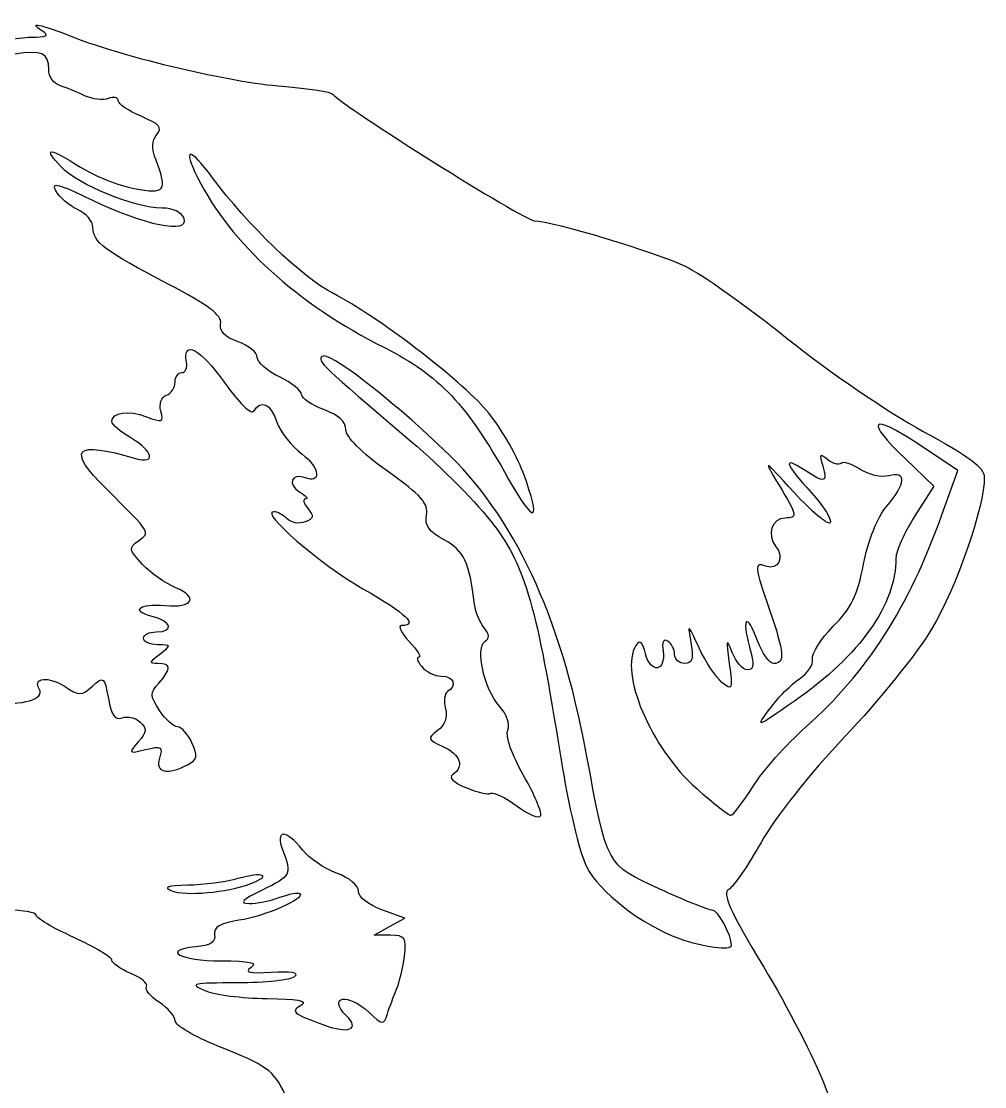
# Model space of a CAD drawing. Extents: x 0 to 100, y -1 to 105.
# Drawn here: x 55.95 to 96.26, y 60.79 to 105.36 of the extents above; entities that cross this region are included whole.
import ezdxf

# ---------------------------------------------------------------- set-up
doc = ezdxf.new("R2010")
doc.units = 0
doc.layers.get('0').update_dxf_attribs({"linetype": 'CONTINUOUS'})

msp = doc.modelspace()

# ---------------------------------------------------------------- linework, layer by layer
at = {"color": 7}
for points in [[(94.468632, 84.71758), (95.134761, 86.572904), (93.443348, 87.695846)], [(92.940693, 87.056481), (94.129447, 85.917449), (93.337568, 84.668783)], [(71.399342, 67.128927), (70.717561, 67.138293), (71.357154, 67.492655), (71.996747, 67.847017), (71.026425, 68.197889)]]:
    msp.add_lwpolyline(points, dxfattribs=at)
for points in [[(76.943064, 86.484859)], [(76.953525, 73.834519)], [(86.551421, 73.338857)], [(65.528735, 69.281675)], [(85.666519, 66.705451)], [(69.556701, 63.756035)]]:
    msp.add_lwpolyline(points, close=True, dxfattribs=at)
for points in [[(56.826936, 104.954966), (56.197577, 105.361689), (56.697597, 105.262809), (58.13471, 104.696351)], [(56.338491, 104.694435), (57.007445, 104.697496), (57.126817, 104.761167), (56.826936, 104.954966)], [(53.960125, 104.256343), (54.781299, 104.495065), (55.851565, 104.692206), (56.338491, 104.694435)], [(58.13471, 104.696351), (60.282251, 103.84987), (64.742372, 102.802923), (66.881102, 102.643265)], [(57.091519, 103.343547), (57.091519, 104.04847), (56.8202, 104.16979), (55.663497, 103.982083)], [(57.55454, 102.673713), (57.299879, 102.755101), (57.091519, 103.056527), (57.091519, 103.343547)], [(58.595025, 102.249985), (58.277419, 102.401646), (57.809201, 102.592324), (57.55454, 102.673713)], [(66.881102, 102.643265), (67.972509, 102.561791), (68.925009, 102.409747), (68.997769, 102.305389)], [(59.587212, 102.133381), (59.359115, 102.045851), (58.91263, 102.098323), (58.595025, 102.249985)], [(60.001936, 102.039797), (60.001936, 102.178797), (59.815309, 102.22091), (59.587212, 102.133381)], [(68.997769, 102.305389), (69.320397, 101.842655), (77.007437, 97.017466), (77.421991, 97.017466)], [(60.960352, 101.386616), (60.433223, 101.606864), (60.001936, 101.900796), (60.001936, 102.039797)], [(61.616124, 100.621498), (61.858504, 100.913548), (61.727919, 101.065906), (60.960352, 101.386616)], [(61.583747, 99.545967), (61.391755, 100.050945), (61.401132, 100.36245), (61.616124, 100.621498)], [(57.618146, 99.26913), (56.829288, 100.108829), (57.086328, 100.104822), (58.430205, 99.256469)], [(63.94809, 98.815625), (62.989981, 100.120059), (62.663827, 100.12649), (63.320914, 98.827991)], [(60.673906, 98.364587), (61.971253, 98.122216), (62.074224, 98.255918), (61.583747, 99.545967)], [(61.835636, 97.546633), (60.705989, 97.546633), (58.321414, 98.520535), (57.618146, 99.26913)], [(58.430205, 99.256469), (59.01518, 98.887192), (60.024843, 98.485844), (60.673906, 98.364587)], [(57.394986, 98.267731), (57.187251, 98.655885), (57.482131, 98.581388), (58.900012, 97.887511)], [(63.320914, 98.827991), (64.727862, 96.047654), (67.467009, 93.56005), (71.174245, 91.695857)], [(69.004312, 93.971443), (67.736522, 94.61388), (65.36649, 96.884523), (63.94809, 98.815625)], [(58.298469, 97.491053), (57.943647, 97.652721), (57.537077, 98.002226), (57.394986, 98.267731)], [(58.900012, 97.887511), (61.033943, 96.843217), (63.013183, 96.446845), (62.756732, 97.115146)], [(58.943602, 96.74281), (58.943602, 96.992675), (58.653294, 97.329384), (58.298469, 97.491053)], [(62.756732, 97.115146), (62.657141, 97.374678), (62.290068, 97.546633), (61.835636, 97.546633)], [(62.086204, 94.371633), (59.428057, 95.758902), (58.943602, 96.124437), (58.943602, 96.74281)], [(77.421991, 97.017466), (78.1455, 97.017466), (82.449969, 95.716791), (83.752161, 95.10469)], [(83.752161, 95.10469), (84.39817, 94.801029), (86.313568, 93.441312), (88.0086, 92.083098)], [(64.287749, 92.708989), (64.347744, 93.063805), (63.801098, 93.476641), (62.086204, 94.371633)], [(75.418937, 89.079667), (74.293071, 90.394985), (70.789427, 93.066857), (69.004312, 93.971443)], [(65.015353, 91.9555), (64.461461, 92.148588), (64.232999, 92.385178), (64.287749, 92.708989)], [(62.857806, 91.103039), (62.685316, 92.069425), (63.442289, 91.665731), (64.440091, 90.259201)], [(65.822769, 91.298762), (65.822769, 91.505161), (65.459433, 91.800693), (65.015353, 91.9555)], [(88.0086, 92.083098), (89.703632, 90.724881), (92.247948, 88.987529), (93.662632, 88.222312)], [(73.619746, 87.455311), (71.22809, 89.714077), (68.77308, 91.589306), (68.5282, 91.344427)], [(71.174245, 91.695857), (73.434202, 90.559429), (74.587079, 89.335562), (76.324912, 86.228028)], [(62.659368, 90.667466), (62.811268, 90.667466), (62.900565, 90.863475), (62.857806, 91.103039)], [(66.748811, 90.48189), (66.239488, 90.72477), (65.822769, 91.092361), (65.822769, 91.298762)], [(68.5282, 91.344427), (68.328924, 91.14515), (68.483499, 90.997942), (72.262143, 87.788408)], [(62.383186, 90.262289), (62.383186, 90.485137), (62.507469, 90.667466), (62.659368, 90.667466)], [(67.674852, 89.745573), (67.674852, 89.907668), (67.258134, 90.239011), (66.748811, 90.48189)], [(62.01555, 89.716033), (62.21775, 89.793624), (62.383186, 90.039438), (62.383186, 90.262289)], [(64.440091, 90.259201), (65.052652, 89.39572), (65.572762, 88.889496), (65.675902, 89.056384)], [(61.78333, 89.057122), (61.704387, 89.359007), (61.801216, 89.63379), (62.01555, 89.716033)], [(68.600894, 89.115992), (68.091571, 89.300166), (67.674852, 89.583476), (67.674852, 89.745573)], [(65.675902, 89.056384), (65.984874, 89.556312), (66.370221, 89.371061), (66.641784, 88.592054)], [(59.737352, 88.616149), (59.737352, 89.008137), (60.428172, 89.106004), (61.179297, 88.820426)], [(61.179297, 88.820426), (61.847238, 88.566476), (61.905653, 88.589365), (61.78333, 89.057122)], [(69.526936, 88.282459), (69.526936, 88.612199), (69.213225, 88.89457), (68.600894, 89.115992)], [(76.943064, 86.484859), (76.645408, 87.280419), (75.959549, 88.448081), (75.418937, 89.079667)], [(93.443348, 87.695846), (91.476573, 89.001607), (91.233427, 88.692328), (92.940693, 87.056481)], [(60.531102, 87.931429), (60.09454, 88.189313), (59.737352, 88.497436), (59.737352, 88.616149)], [(66.641784, 88.592054), (66.786061, 88.178179), (67.259428, 87.576855), (67.693712, 87.255775)], [(71.269963, 86.539988), (70.178806, 87.318622), (69.526936, 87.970283), (69.526936, 88.282459)], [(59.504675, 85.798178), (57.818353, 87.474596), (58.154708, 87.825225), (60.72954, 87.075031)], [(60.72954, 87.075031), (61.597633, 86.822105), (61.46896, 87.377423), (60.531102, 87.931429)], [(93.662632, 88.222312), (95.593863, 87.177689), (96.236663, 86.697827), (96.24232, 86.296523)], [(72.262143, 87.788408), (73.526769, 86.71425), (75.085173, 85.138707), (75.725261, 84.287201)], [(79.587849, 74.739913), (78.509479, 80.52795), (76.562532, 84.676038), (73.619746, 87.455311)], [(67.693712, 87.255775), (68.457188, 86.691313), (68.525057, 85.989742), (67.788853, 86.272248)], [(88.286497, 85.647791), (86.978583, 87.082886), (86.972905, 87.08577), (87.639678, 85.97637)], [(88.699919, 86.596854), (87.784707, 87.196525), (87.887844, 86.877257), (89.010916, 85.634152)], [(89.687593, 87.029665), (89.353737, 87.306745), (89.322788, 87.266446), (89.482642, 86.762788)], [(90.246668, 86.869142), (90.155458, 86.777933), (89.903874, 86.850172), (89.687593, 87.029665)], [(91.048546, 86.61823), (90.698725, 86.847441), (90.337878, 86.960355), (90.246668, 86.869142)], [(67.788853, 86.272248), (67.231329, 86.486192), (67.074325, 85.972554), (67.603142, 85.66469)], [(72.901156, 84.711174), (72.991369, 85.183083), (72.675993, 85.536666), (71.269963, 86.539988)], [(76.324912, 86.228028), (77.439652, 84.234686), (77.738504, 84.358855), (76.943064, 86.484859)], [(89.482642, 86.762788), (89.70659, 86.057186), (89.5683, 86.027871), (88.699919, 86.596854)], [(92.247429, 86.348665), (91.937866, 86.267713), (91.39837, 86.389016), (91.048546, 86.61823)], [(92.160976, 85.077421), (92.970189, 86.039115), (93.004706, 86.546697), (92.247429, 86.348665)], [(96.24232, 86.296523), (96.259544, 85.075191), (95.086697, 81.679213), (94.052035, 79.954514)], [(60.848708, 83.630759), (61.351877, 83.998691), (61.411488, 83.902563), (59.504675, 85.798178)], [(67.603142, 85.66469), (67.860865, 85.51465), (67.967852, 85.38827), (67.840894, 85.383846)], [(87.639678, 85.97637), (88.426912, 84.666542), (88.44312, 84.58205), (87.907175, 84.58205)], [(89.790027, 84.38403), (89.688808, 84.282809), (89.012218, 84.851504), (88.286497, 85.647791)], [(89.010916, 85.634152), (89.540646, 85.047804), (89.891246, 84.485249), (89.790027, 84.38403)], [(67.840894, 85.383846), (67.713934, 85.379427), (67.757109, 85.198616), (67.936838, 84.982055)], [(66.509905, 84.846633), (65.9061, 84.846633), (68.454151, 82.646559), (70.244015, 81.622479)], [(67.074984, 84.546918), (66.91014, 84.711762), (66.655855, 84.846633), (66.509905, 84.846633)], [(67.936838, 84.982055), (68.202178, 84.66234), (68.180053, 84.556245), (67.819159, 84.417757)], [(73.645705, 83.664964), (72.993398, 84.016254), (72.815974, 84.265566), (72.901156, 84.711174)], [(88.761422, 75.829086), (91.34742, 78.133945), (93.065645, 80.809935), (94.468632, 84.71758)], [(91.191741, 82.657979), (91.385972, 83.658328), (91.7668, 84.608971), (92.160976, 85.077421)], [(67.819159, 84.417757), (67.574705, 84.323951), (67.239827, 84.382075), (67.074984, 84.546918)], [(75.725261, 84.287201), (77.035419, 82.544303), (77.520038, 80.856034), (78.518761, 74.555411)], [(87.907175, 84.58205), (87.359011, 84.58205), (87.121053, 83.870445), (87.511779, 83.399645)], [(93.337568, 84.668783), (92.902032, 83.982017), (92.545686, 83.189349), (92.545686, 82.907301)], [(61.020259, 82.640273), (60.445375, 83.252212), (60.432521, 83.32643), (60.848708, 83.630759)], [(74.916776, 80.96124), (74.689827, 82.757269), (74.472403, 83.219758), (73.645705, 83.664964)], [(87.511779, 83.399645), (87.894919, 82.93799), (87.610807, 82.373387), (87.094965, 82.571333)], [(92.545686, 82.907301), (92.545686, 80.951755), (91.060685, 78.858417), (88.299375, 76.921466)], [(62.405958, 81.662201), (61.985618, 81.83631), (61.362053, 82.276444), (61.020259, 82.640273)], [(87.094965, 82.571333), (86.609394, 82.757666), (86.625544, 82.572391), (87.254019, 80.745591)], [(89.922805, 80.053828), (90.672685, 80.809515), (90.938932, 81.355916), (91.191741, 82.657979)], [(61.973783, 80.918203), (63.126173, 80.818918), (63.381337, 81.258185), (62.405958, 81.662201)], [(70.244015, 81.622479), (72.054622, 80.586527), (72.583048, 80.084133), (71.862066, 80.084133)], [(61.425923, 80.465202), (60.492121, 80.699572), (60.871396, 81.013178), (61.973783, 80.918203)], [(75.313937, 79.992608), (75.135674, 80.2074), (74.956953, 80.643285), (74.916776, 80.96124)], [(87.254019, 80.745591), (87.872557, 78.94778), (87.909757, 78.496634), (87.439463, 78.496634)], [(61.589436, 79.81955), (62.352372, 79.81955), (62.240644, 80.260721), (61.425923, 80.465202)], [(86.753716, 79.442484), (86.320392, 80.640819), (86.070681, 80.446782), (86.419656, 79.182902)], [(61.060269, 79.554966), (61.060269, 79.700487), (61.298394, 79.81955), (61.589436, 79.81955)], [(71.862066, 80.084133), (71.691177, 80.084133), (71.830994, 79.786477), (72.172769, 79.422675)], [(75.352497, 79.425598), (75.552446, 79.549172), (75.540886, 79.719151), (75.313937, 79.992608)], [(84.305936, 79.155883), (83.830938, 80.182227), (83.820045, 80.188699), (83.968087, 79.356529)], [(89.056141, 78.681469), (89.010858, 78.910275), (89.400859, 79.527836), (89.922805, 80.053828)], [(94.052035, 79.954514), (93.441824, 78.937337), (91.80431, 76.905612), (90.413115, 75.439572)], [(61.655582, 79.282012), (61.32816, 79.286589), (61.060269, 79.409446), (61.060269, 79.554966)], [(72.172769, 79.422675), (72.514545, 79.058873), (72.699314, 78.761217), (72.583368, 78.761217)], [(75.943098, 76.724158), (75.316196, 77.412456), (74.932783, 79.166201), (75.352497, 79.425598)], [(82.069408, 78.899853), (81.939104, 79.419034), (81.832828, 79.511305), (81.666829, 79.249378)], [(82.999154, 79.435981), (82.818568, 79.54759), (82.745379, 79.391642), (82.800717, 79.013169)], [(83.285269, 78.877893), (83.285269, 79.087586), (83.156518, 79.338726), (82.999154, 79.435981)], [(83.968087, 79.356529), (84.087594, 78.684771), (84.029632, 78.496634), (83.703168, 78.496634)], [(85.691885, 78.959654), (85.446944, 79.588711), (85.430566, 79.526815), (85.57096, 78.50265)], [(87.439463, 78.496634), (87.250416, 78.496634), (86.941829, 78.922266), (86.753716, 79.442484)], [(61.737303, 78.885137), (62.238046, 79.263878), (62.236001, 79.273807), (61.655582, 79.282012)], [(81.666829, 79.249378), (80.948281, 78.11561), (82.294, 74.947926), (84.211096, 73.260432)], [(82.800717, 79.013169), (82.926153, 78.155281), (82.281361, 78.055372), (82.069408, 78.899853)], [(85.265056, 77.706691), (85.007495, 77.920448), (84.575891, 78.572585), (84.305936, 79.155883)], [(86.3287, 78.23205), (86.134273, 78.23205), (85.847708, 78.559472), (85.691885, 78.959654)], [(86.419656, 79.182902), (86.626176, 78.434941), (86.606769, 78.23205), (86.3287, 78.23205)], [(61.671158, 78.496676), (61.28099, 78.496676), (61.289457, 78.546402), (61.737303, 78.885137)], [(61.700968, 77.679987), (62.237255, 78.272576), (62.229077, 78.496676), (61.671158, 78.496676)], [(72.583368, 78.761217), (72.467422, 78.761217), (72.520778, 78.582623), (72.701936, 78.364342)], [(83.703168, 78.496634), (83.473322, 78.496634), (83.285269, 78.6682), (83.285269, 78.877893)], [(85.57096, 78.50265), (85.723283, 77.391482), (85.704318, 77.342137), (85.265056, 77.706691)], [(88.5137, 77.856093), (88.857323, 78.081243), (89.101422, 78.452663), (89.056141, 78.681469)], [(72.701936, 78.364342), (72.883093, 78.146061), (73.254859, 77.967467), (73.528081, 77.967467)], [(56.695893, 77.436279), (56.407177, 77.903432), (57.097695, 77.975619), (57.752284, 77.546716)], [(58.918634, 77.548039), (59.386422, 77.97138), (59.417662, 77.947332), (59.58945, 77.031628)], [(61.731398, 76.534674), (61.322707, 77.158416), (61.320034, 77.259058), (61.700968, 77.679987)], [(73.528081, 77.967467), (74.045551, 77.967467), (74.200459, 77.578061), (73.785108, 77.32136)], [(87.264483, 76.602116), (87.607928, 77.066653), (88.170078, 77.630941), (88.5137, 77.856093)], [(54.732618, 76.847197), (55.996009, 76.725801), (56.95682, 77.014094), (56.695893, 77.436279)], [(57.752284, 77.546716), (58.384183, 77.13268), (58.459807, 77.132762), (58.918634, 77.548039)], [(73.785108, 77.32136), (73.653248, 77.239865), (73.612261, 76.917378), (73.694023, 76.604723)], [(59.58945, 77.031628), (59.721517, 76.327651), (59.875089, 76.111666), (60.16458, 76.222754)], [(76.30446, 75.70297), (76.405007, 75.964992), (76.259163, 76.377141), (75.943098, 76.724158)], [(88.299375, 76.921466), (86.674433, 75.781636), (86.652981, 75.775016), (87.264483, 76.602116)], [(60.16458, 76.222754), (60.381806, 76.306111), (60.720602, 76.226776), (60.917466, 76.046431)], [(62.479761, 75.848779), (62.314598, 75.849837), (61.977834, 76.158566), (61.731398, 76.534674)], [(73.694023, 76.604723), (73.7909, 76.234253), (73.677566, 75.915528), (73.368665, 75.689645)], [(60.917466, 76.046431), (61.216998, 75.772044), (61.203888, 75.636546), (60.837101, 75.215911)], [(63.087409, 75.184116), (62.918366, 75.548546), (62.644925, 75.847644), (62.479761, 75.848779)], [(86.551421, 73.338857), (86.965359, 73.99406), (87.959859, 75.114663), (88.761422, 75.829086)], [(73.368665, 75.689645), (72.925826, 75.365835), (72.940519, 75.322134), (73.592042, 75.025282)], [(76.953525, 73.834519), (76.468303, 74.682596), (76.204413, 75.442252), (76.30446, 75.70297)], [(90.413115, 75.439572), (88.97774, 73.926975), (87.457867, 72.012641), (86.899239, 71.013717)], [(60.837101, 75.215911), (60.417218, 74.734383), (60.430254, 74.720926), (61.147526, 74.895522)], [(61.147526, 74.895522), (61.814617, 75.057902), (61.877575, 75.018956), (61.725008, 74.538266)], [(62.906365, 74.260138), (63.32189, 74.482521), (63.348902, 74.620374), (63.087409, 75.184116)], [(73.592042, 75.025282), (74.320374, 74.693431), (74.500788, 74.16057), (73.991399, 73.845751)], [(61.725008, 74.538266), (61.532701, 73.932354), (62.061341, 73.807897), (62.906365, 74.260138)], [(78.518761, 74.555411), (78.827762, 72.606022), (79.311495, 70.55844), (79.59372, 70.005234)], [(82.637384, 69.072427), (80.406317, 70.103243), (80.475749, 69.974206), (79.587849, 74.739913)], [(73.991399, 73.845751), (73.812657, 73.735282), (74.035404, 73.517736), (74.547902, 73.302249)], [(77.681042, 72.134997), (77.730617, 72.283722), (77.403235, 73.048506), (76.953525, 73.834519)], [(74.547902, 73.302249), (75.017897, 73.104629), (75.49143, 72.997941), (75.6002, 73.065164)], [(75.6002, 73.065164), (75.708968, 73.132386), (76.201373, 72.889758), (76.694432, 72.525988)], [(84.211096, 73.260432), (84.907033, 72.647842), (85.54897, 72.146845), (85.637624, 72.147107)], [(85.637624, 72.147107), (85.726278, 72.147367), (86.137485, 72.683656), (86.551421, 73.338857)], [(76.694432, 72.525988), (77.187494, 72.16222), (77.63147, 71.986275), (77.681042, 72.134997)], [(67.710931, 70.705655), (67.021805, 71.581735), (66.549468, 71.56369), (66.887651, 70.674201)], [(86.899239, 71.013717), (86.357804, 70.04554), (85.75008, 69.160231), (85.548745, 69.046368)], [(66.887651, 70.674201), (67.271477, 69.664662), (67.240639, 69.605583), (66.021207, 69.014187)], [(69.138072, 69.726461), (68.633155, 69.909042), (67.990942, 70.349679), (67.710931, 70.705655)], [(79.59372, 70.005234), (80.14422, 68.926168), (81.882631, 67.580232), (83.48704, 66.990897)], [(65.528735, 69.281675), (66.466731, 69.628864), (66.062423, 69.797176), (65.013242, 69.496276)], [(70.056102, 68.971634), (70.056102, 69.214032), (69.664313, 69.53617), (69.138072, 69.726461)], [(62.914099, 69.217619), (62.046623, 69.204099), (61.865915, 69.14198), (62.250894, 68.989668)], [(62.250894, 68.989668), (62.829644, 68.760697), (64.530605, 68.912227), (65.528735, 69.281675)], [(65.013242, 69.496276), (64.514518, 69.353242), (63.569903, 69.227848), (62.914099, 69.217619)], [(66.021207, 69.014187), (65.185838, 68.609054), (65.045357, 68.465451), (65.474816, 68.455654)], [(67.603844, 68.866253), (67.81877, 68.651329), (66.171008, 67.93293), (65.053096, 67.754169)], [(65.474816, 68.455654), (65.792765, 68.448404), (66.374825, 68.564861), (66.768281, 68.714453)], [(66.768281, 68.714453), (67.161738, 68.864046), (67.537743, 68.932356), (67.603844, 68.866253)], [(71.026425, 68.197889), (70.460161, 68.40266), (70.056102, 68.724857), (70.056102, 68.971634)], [(84.861977, 68.177884), (84.703317, 68.177884), (83.70225, 68.580429), (82.637384, 69.072427)], [(85.548745, 69.046368), (85.264559, 68.885649), (85.592036, 68.158752), (87.012793, 65.796634)], [(56.562342, 67.968357), (56.562342, 68.083597), (56.026561, 68.177884), (55.371717, 68.177884)], [(58.149842, 67.03015), (57.276717, 67.430925), (56.562342, 67.853115), (56.562342, 67.968357)], [(65.053096, 67.754169), (64.250917, 67.625897), (63.981724, 67.466782), (64.033135, 67.15129)], [(85.666519, 66.705451), (85.666519, 67.1381), (85.098377, 68.177884), (84.861977, 68.177884)], [(59.737342, 66.081153), (59.737342, 66.202327), (59.022967, 66.629378), (58.149842, 67.03015)], [(64.033135, 67.15129), (64.083496, 66.842227), (63.86173, 66.699445), (63.23806, 66.639392)], [(71.976626, 66.259654), (72.07055, 67.032558), (72.012146, 67.120497), (71.399342, 67.128927)], [(83.48704, 66.990897), (84.454516, 66.635522), (85.666519, 66.476787), (85.666519, 66.705451)], [(63.23806, 66.639392), (61.77316, 66.498335), (62.582777, 66.061455), (64.317031, 66.057166)], [(60.527729, 65.533442), (60.093016, 65.713507), (59.737342, 65.959977), (59.737342, 66.081153)], [(64.317031, 66.057166), (65.529243, 66.054176), (65.851889, 65.981646), (65.558186, 65.77819)], [(71.649566, 64.870592), (71.771976, 65.161634), (71.91915, 65.786712), (71.976626, 66.259654)], [(61.180758, 64.983802), (61.256304, 65.106039), (60.962442, 65.35338), (60.527729, 65.533442)], [(65.558186, 65.77819), (65.264258, 65.574577), (65.484121, 65.524396), (66.405781, 65.584731)], [(66.405781, 65.584731), (67.238663, 65.639254), (67.562211, 65.578381), (67.38406, 65.400687)], [(87.012793, 65.796634), (88.019356, 64.123144), (89.156267, 61.920488), (89.539262, 60.901842)], [(64.996467, 65.135175), (63.105189, 65.135175), (62.956014, 65.100594), (63.621311, 64.816379)], [(67.38406, 65.400687), (67.237655, 65.254656), (66.163238, 65.135175), (64.996467, 65.135175)], [(61.713285, 64.322619), (61.344847, 64.56403), (61.105209, 64.861562), (61.180758, 64.983802)], [(63.621311, 64.816379), (64.031749, 64.641042), (65.200998, 64.490391), (66.219644, 64.481599)], [(69.556701, 63.756035), (68.729291, 64.583445), (69.62213, 64.72509), (70.495165, 63.904916)], [(71.263814, 63.83877), (71.353569, 64.11523), (71.527157, 64.57955), (71.649566, 64.870592)], [(62.383175, 63.545381), (62.383175, 63.731452), (62.081725, 64.081208), (61.713285, 64.322619)], [(66.219644, 64.481599), (67.469589, 64.470804), (67.945188, 64.38559), (67.682515, 64.219468)], [(67.682515, 64.219468), (67.212057, 63.921942), (67.258377, 63.879574), (68.600894, 63.379445)], [(68.600894, 63.379445), (69.64458, 62.99064), (70.130601, 63.182135), (69.556701, 63.756035)], [(70.495165, 63.904916), (71.077968, 63.3574), (71.106734, 63.354926), (71.263814, 63.83877)], [(49.64507, 63.438289), (55.117053, 60.149528), (57.782254, 57.554418), (59.189676, 54.144675)], [(64.169113, 62.493279), (63.186847, 62.885865), (62.383175, 63.35931), (62.383175, 63.545381)], [(66.994368, 60.463589), (66.476938, 61.5008), (66.257003, 61.658804), (64.169113, 62.493279)], [(89.539262, 60.901842), (89.92226, 59.883196), (90.338667, 58.936649), (90.464611, 58.798404)]]:
    msp.add_open_spline(points, degree=3, dxfattribs=at)

doc.saveas('drawing.dxf')
